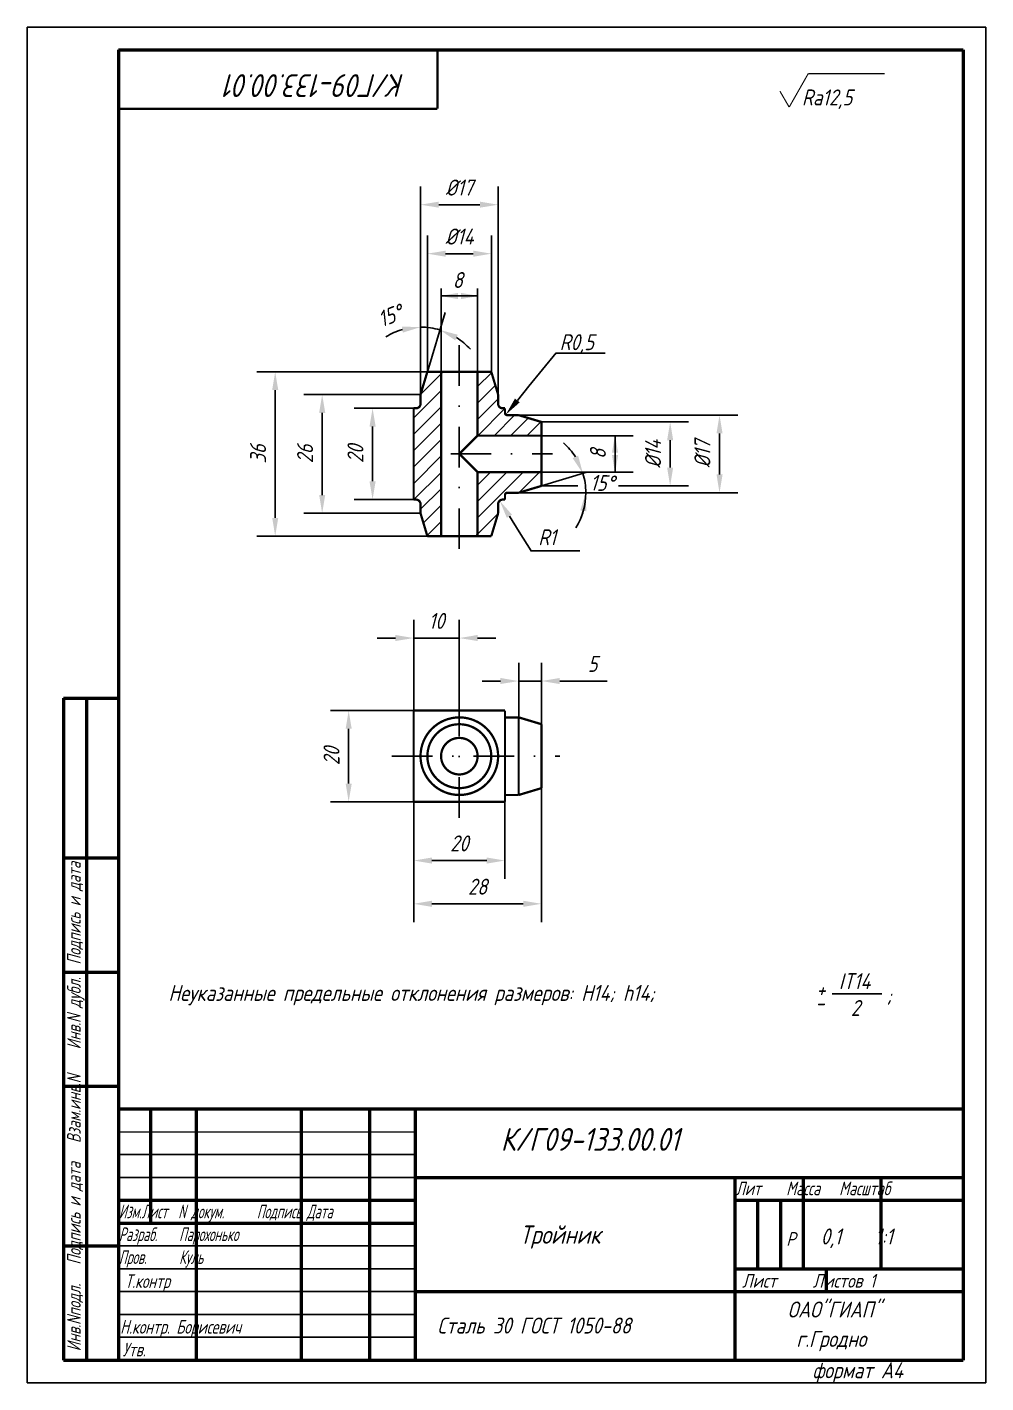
# Model space of a CAD drawing. Header units: inches. Extents: x 0 to 1942, y 0 to 841.
# Drawn here: x 613.1 to 823.1, y 7.7 to 304.7 of the extents above; entities that cross this region are included whole.
import ezdxf
from ezdxf.enums import TextEntityAlignment as Align

# ---------------------------------------------------------------- set-up
doc = ezdxf.new("R2010")
doc.units = ezdxf.units.IN
doc.header["$LTSCALE"] = 0.7
doc.header["$MEASUREMENT"] = 0
doc.linetypes.add('DASHDOT', pattern=[25.4, 12.7, -6.35, 0, -6.35])
doc.styles.add('ROMANC', font='romanc', dxfattribs={"width": 0.8, "oblique": 15, "height": 3.5})
doc.styles.get("Standard").update_dxf_attribs({"font": 'romand.shx', "width": 0.8, "oblique": 15, "height": 3.5})
doc.dimstyles.get("Standard").update_dxf_attribs({"dimtxt": 3.5, "dimasz": 4, "dimexe": 4, "dimexo": 0, "dimgap": 2, "dimtad": 1, "dimdec": 0, "dimdsep": 46, "dimtxsty": 'Standard', "dimcen": 0.09, "dimadec": 0, "dimazin": 0, "dimtfac": 1, "dimtdec": 0, "dimtmove": 0, "dimatfit": 3, "dimfxl": 0.18, "dimtolj": 1, "dimtzin": 0, "dimlwd": 25, "dimlwe": 25, "dimarcsym": 0})

# ---------------------------------------------------------------- blocks, each defined once
blk = doc.blocks.new('*D122')
at = {"color": 0, "lineweight": 25, "transparency": 16777216}
for p, q in [((697.79, 221.19), (684.79, 221.19)), ((688.79, 217.19), (688.79, 205.19)), ((697.82, 201.19), (684.79, 201.19))]:
    blk.add_line(p, q, dxfattribs=at)
for points in [[(688.12, 217.19), (689.46, 217.19), (688.79, 221.19)], [(688.12, 205.19), (689.46, 205.19), (688.79, 201.19)]]:
    blk.add_solid(points, dxfattribs=at)
at = {"layer": 'DEFPOINTS', "color": 0, "lineweight": 25, "transparency": 16777216}
for p in [(697.79, 221.19), (688.79, 201.19), (697.82, 201.19)]:
    blk.add_point(p, dxfattribs=at)
at = {"color": 0, "transparency": 16777216, "insert": (685.04, 211.19), "char_height": 3.5, "attachment_point": 5, "rotation": 90}
blk.add_mtext('\\A1;20', dxfattribs=at)
blk = doc.blocks.new('*D123')
at = {"color": 0, "lineweight": 25, "transparency": 16777216}
blk.add_line((700.79, 229.19), (704.68, 242.18), dxfattribs=at)
for start, end in [(105.5877, 121.1753), (73.3008, 90), (42.1254, 57.7131)]:
    blk.add_arc((699.3, 224.22), 14.75, start, end, dxfattribs=at)
for points in [[(695.24, 239.09), (695.42, 237.77), (699.3, 238.97)], [(706.9, 236.08), (707.45, 237.3), (703.54, 238.35)]]:
    blk.add_solid(points, dxfattribs=at)
at = {"layer": 'DEFPOINTS', "color": 0, "lineweight": 25, "transparency": 16777216}
for p in [(699.3, 261.77), (702.15, 238.69), (700.79, 229.19), (699.29, 224.19), (699.3, 224.22)]:
    blk.add_point(p, dxfattribs=at)
at = {"color": 0, "transparency": 16777216, "insert": (692.63, 241.47), "char_height": 3.5, "attachment_point": 5, "rotation": 21.1435}
blk.add_mtext('\\A1;15%%D', dxfattribs=at)
blk = doc.blocks.new('*D132')
at = {"color": 0, "lineweight": 25, "transparency": 16777216}
for p, q in [((699.29, 224.19), (673.75, 224.19)), ((677.75, 220.19), (677.75, 202.19)), ((699.29, 198.19), (673.75, 198.19))]:
    blk.add_line(p, q, dxfattribs=at)
for points in [[(677.09, 220.19), (678.42, 220.19), (677.75, 224.19)], [(677.09, 202.19), (678.42, 202.19), (677.75, 198.19)]]:
    blk.add_solid(points, dxfattribs=at)
at = {"layer": 'DEFPOINTS', "color": 0, "lineweight": 25, "transparency": 16777216}
for p in [(699.29, 224.19), (677.75, 198.19), (699.29, 198.19)]:
    blk.add_point(p, dxfattribs=at)
at = {"color": 0, "lineweight": 25, "transparency": 16777216, "insert": (674, 211.19), "char_height": 3.5, "attachment_point": 5, "rotation": 90}
blk.add_mtext('\\A1;26', dxfattribs=at)
blk = doc.blocks.new('*D133')
at = {"color": 0, "lineweight": 25, "transparency": 16777216}
for p, q in [((700.79, 229.19), (663.46, 229.19)), ((667.46, 225.19), (667.46, 197.19)), ((700.79, 193.19), (663.46, 193.19))]:
    blk.add_line(p, q, dxfattribs=at)
for points in [[(666.8, 225.19), (668.13, 225.19), (667.46, 229.19)], [(666.8, 197.19), (668.13, 197.19), (667.46, 193.19)]]:
    blk.add_solid(points, dxfattribs=at)
at = {"layer": 'DEFPOINTS', "color": 0, "lineweight": 25, "transparency": 16777216}
for p in [(700.79, 229.19), (667.46, 193.19), (700.79, 193.19)]:
    blk.add_point(p, dxfattribs=at)
at = {"color": 0, "lineweight": 25, "transparency": 16777216, "insert": (663.71, 211.19), "char_height": 3.5, "attachment_point": 5, "rotation": 90}
blk.add_mtext('\\A1;36', dxfattribs=at)
blk = doc.blocks.new('*D134')
at = {"color": 0, "lineweight": 25, "transparency": 16777216}
for p, q in [((720.79, 219.69), (768.78, 219.69)), ((764.78, 215.69), (764.78, 206.69)), ((720.79, 202.69), (768.78, 202.69))]:
    blk.add_line(p, q, dxfattribs=at)
for points in [[(764.12, 215.69), (765.45, 215.69), (764.78, 219.69)], [(764.12, 206.69), (765.45, 206.69), (764.78, 202.69)]]:
    blk.add_solid(points, dxfattribs=at)
at = {"layer": 'DEFPOINTS', "color": 0, "lineweight": 25, "transparency": 16777216}
for p in [(720.79, 219.69), (720.79, 202.69), (764.78, 202.69)]:
    blk.add_point(p, dxfattribs=at)
at = {"color": 0, "lineweight": 25, "transparency": 16777216, "insert": (761.03, 211.19), "char_height": 3.5, "attachment_point": 5, "rotation": 90}
blk.add_mtext('\\A1;%%C17', dxfattribs=at)
blk = doc.blocks.new('*D135')
at = {"color": 0, "lineweight": 25, "transparency": 16777216}
for p, q in [((700.79, 229.19), (700.79, 259.06)), ((714.85, 228.99), (714.85, 259.06)), ((704.79, 255.06), (710.85, 255.06))]:
    blk.add_line(p, q, dxfattribs=at)
for points in [[(704.79, 255.72), (704.79, 254.39), (700.79, 255.06)], [(710.85, 255.72), (710.85, 254.39), (714.85, 255.06)]]:
    blk.add_solid(points, dxfattribs=at)
at = {"layer": 'DEFPOINTS', "color": 0, "lineweight": 25, "transparency": 16777216}
for p in [(714.85, 255.06), (700.79, 229.19), (714.85, 228.99)]:
    blk.add_point(p, dxfattribs=at)
at = {"color": 0, "lineweight": 25, "transparency": 16777216, "insert": (707.82, 258.81), "char_height": 3.5, "attachment_point": 5}
blk.add_mtext('\\A1;%%C14', dxfattribs=at)
blk = doc.blocks.new('*D136')
at = {"color": 0, "lineweight": 25, "transparency": 16777216}
for p, q in [((699.3, 224.22), (699.3, 269.79)), ((716.29, 224.19), (716.29, 269.79)), ((703.3, 265.79), (712.29, 265.79))]:
    blk.add_line(p, q, dxfattribs=at)
for points in [[(703.3, 266.46), (703.3, 265.13), (699.3, 265.79)], [(712.29, 266.46), (712.29, 265.13), (716.29, 265.79)]]:
    blk.add_solid(points, dxfattribs=at)
at = {"layer": 'DEFPOINTS', "color": 0, "lineweight": 25, "transparency": 16777216}
for p in [(716.29, 265.79), (699.3, 224.22), (716.29, 224.19)]:
    blk.add_point(p, dxfattribs=at)
at = {"color": 0, "lineweight": 25, "transparency": 16777216, "insert": (707.79, 269.54), "char_height": 3.5, "attachment_point": 5}
blk.add_mtext('\\A1;%%C17', dxfattribs=at)
blk = doc.blocks.new('*D124')
at = {"color": 0, "lineweight": 25, "transparency": 16777216}
for p, q in [((720.79, 149.3), (720.79, 165.44)), ((725.79, 147.8), (725.79, 165.44)), ((716.79, 161.44), (712.79, 161.44)), ((720.79, 161.44), (725.79, 161.44)), ((729.79, 161.44), (740.15, 161.44))]:
    blk.add_line(p, q, dxfattribs=at)
for points in [[(716.79, 162.11), (716.79, 160.78), (720.79, 161.44)], [(729.79, 162.11), (729.79, 160.78), (725.79, 161.44)]]:
    blk.add_solid(points, dxfattribs=at)
at = {"layer": 'DEFPOINTS', "color": 0, "lineweight": 25, "transparency": 16777216}
for p in [(725.79, 161.44), (720.79, 149.3), (725.79, 147.8)]:
    blk.add_point(p, dxfattribs=at)
at = {"color": 0, "lineweight": 25, "transparency": 16777216, "insert": (736.97, 165.19), "char_height": 3.5, "attachment_point": 5}
blk.add_mtext('\\A1;5', dxfattribs=at)
blk = doc.blocks.new('*D137')
at = {"color": 0, "lineweight": 25, "transparency": 16777216}
for p, q in [((697.79, 154.98), (697.79, 174.86)), ((707.79, 154.98), (707.79, 174.86)), ((693.79, 170.86), (689.79, 170.86)), ((697.79, 170.86), (707.79, 170.86)), ((711.79, 170.86), (715.79, 170.86))]:
    blk.add_line(p, q, dxfattribs=at)
for points in [[(693.79, 171.53), (693.79, 170.2), (697.79, 170.86)], [(711.79, 171.53), (711.79, 170.2), (707.79, 170.86)]]:
    blk.add_solid(points, dxfattribs=at)
at = {"layer": 'DEFPOINTS', "color": 0, "lineweight": 25, "transparency": 16777216}
for p in [(707.79, 170.86), (697.79, 154.98), (707.79, 154.98)]:
    blk.add_point(p, dxfattribs=at)
at = {"color": 0, "lineweight": 25, "transparency": 16777216, "insert": (702.79, 174.61), "char_height": 3.5, "attachment_point": 5}
blk.add_mtext('\\A1;10', dxfattribs=at)
blk = doc.blocks.new('*D138')
at = {"color": 0, "lineweight": 25, "transparency": 16777216}
for p, q in [((697.79, 154.98), (679.55, 154.98)), ((683.55, 150.98), (683.55, 138.98)), ((697.79, 134.98), (679.55, 134.98))]:
    blk.add_line(p, q, dxfattribs=at)
for points in [[(682.89, 150.98), (684.22, 150.98), (683.55, 154.98)], [(682.89, 138.98), (684.22, 138.98), (683.55, 134.98)]]:
    blk.add_solid(points, dxfattribs=at)
at = {"layer": 'DEFPOINTS', "color": 0, "lineweight": 25, "transparency": 16777216}
for p in [(697.79, 154.98), (683.55, 134.98), (697.79, 134.98)]:
    blk.add_point(p, dxfattribs=at)
at = {"color": 0, "lineweight": 25, "transparency": 16777216, "insert": (679.8, 144.98), "char_height": 3.5, "attachment_point": 5, "rotation": 90}
blk.add_mtext('\\A1;20', dxfattribs=at)
blk = doc.blocks.new('*D139')
at = {"color": 0, "lineweight": 25, "transparency": 16777216}
for p, q in [((697.79, 134.98), (697.79, 118.12)), ((717.79, 134.98), (717.79, 118.12)), ((701.79, 122.12), (713.79, 122.12))]:
    blk.add_line(p, q, dxfattribs=at)
for points in [[(701.79, 122.78), (701.79, 121.45), (697.79, 122.12)], [(713.79, 122.78), (713.79, 121.45), (717.79, 122.12)]]:
    blk.add_solid(points, dxfattribs=at)
at = {"layer": 'DEFPOINTS', "color": 0, "lineweight": 25, "transparency": 16777216}
for p in [(697.79, 134.98), (717.79, 134.98), (717.79, 122.12)]:
    blk.add_point(p, dxfattribs=at)
at = {"color": 0, "lineweight": 25, "transparency": 16777216, "insert": (707.79, 125.87), "char_height": 3.5, "attachment_point": 5}
blk.add_mtext('\\A1;20', dxfattribs=at)
blk = doc.blocks.new('*D140')
at = {"color": 0, "lineweight": 25, "transparency": 16777216}
for p, q in [((725.79, 137.98), (725.79, 108.64)), ((697.79, 134.98), (697.79, 108.64)), ((701.79, 112.64), (721.79, 112.64))]:
    blk.add_line(p, q, dxfattribs=at)
for points in [[(701.79, 113.31), (701.79, 111.97), (697.79, 112.64)], [(721.79, 113.31), (721.79, 111.97), (725.79, 112.64)]]:
    blk.add_solid(points, dxfattribs=at)
at = {"layer": 'DEFPOINTS', "color": 0, "lineweight": 25, "transparency": 16777216}
for p in [(725.79, 137.98), (697.79, 134.98), (725.79, 112.64)]:
    blk.add_point(p, dxfattribs=at)
at = {"color": 0, "lineweight": 25, "transparency": 16777216, "insert": (711.79, 116.39), "char_height": 3.5, "attachment_point": 5}
blk.add_mtext('\\A1;28', dxfattribs=at)

msp = doc.modelspace()

# ---------------------------------------------------------------- linework, layer by layer
for p, q in [((613.12, 304.69), (613.12, 7.69)), ((613.12, 304.69), (823.12, 304.69)), ((823.12, 304.69), (823.12, 7.69)), ((728.99, 233.26), (739.74, 233.26)), ((703.79, 229.19), (703.79, 211.19)), ((725.79, 218.19), (725.79, 211.19)), ((697.79, 201.19), (697.79, 211.19)), ((725.79, 204.19), (725.79, 211.19)), ((723.37, 189.95), (734.16, 189.95)), ((613.12, 7.69), (823.12, 7.69))]:
    msp.add_line(p, q)
at = {"lineweight": 50}
for p, q in [((633.12, 299.69), (633.12, 12.69)), ((633.12, 299.69), (818.12, 299.69)), ((818.12, 299.69), (818.12, 12.69)), ((621.12, 157.69), (621.12, 12.69)), ((621.12, 157.69), (633.12, 157.69)), ((626.12, 157.69), (626.12, 12.69)), ((621.12, 122.69), (633.12, 122.69)), ((621.12, 97.69), (633.12, 97.69)), ((621.12, 72.69), (633.12, 72.69)), ((633.12, 67.69), (818.12, 67.69)), ((640.12, 67.69), (640.12, 42.69)), ((650.12, 67.69), (650.12, 12.69)), ((673.12, 67.69), (673.12, 12.69)), ((688.12, 67.69), (688.12, 12.69)), ((698.12, 67.69), (698.12, 12.69)), ((768.12, 52.69), (768.12, 12.69)), ((783.12, 52.69), (783.12, 32.69)), ((800.12, 52.69), (800.12, 32.69)), ((633.12, 47.69), (698.12, 47.69)), ((768.12, 47.69), (818.12, 47.69)), ((773.12, 47.69), (773.12, 32.69)), ((778.12, 47.69), (778.12, 32.69)), ((633.12, 42.69), (698.12, 42.69)), ((621.12, 37.69), (633.12, 37.69)), ((768.12, 32.69), (818.12, 32.69)), ((788.12, 32.69), (788.12, 27.69)), ((621.12, 12.69), (818.12, 12.69))]:
    msp.add_line(p, q, dxfattribs=at)
at = {"color": 0, "linetype": 'ByBlock'}
for p, q in [((703.79, 229.19), (703.79, 247.46)), ((711.79, 229.19), (711.79, 247.46)), ((703.79, 245.79), (711.79, 245.79)), ((723.02, 226.01), (728.98, 233.33)), ((720.5, 222.9), (723.02, 226.01)), ((718.76, 197.54), (720.88, 194.15)), ((720.88, 194.15), (723.49, 189.96)), ((697.79, 154.98), (697.79, 167.69)), ((707.79, 154.98), (707.79, 167.69)), ((697.79, 154.98), (684.34, 154.98)), ((725.79, 137.98), (725.79, 112.35)), ((697.79, 134.98), (684.34, 134.98)), ((697.79, 134.98), (697.79, 112.35)), ((717.79, 134.98), (717.79, 120.68)), ((697.79, 133.59), (697.79, 120.68))]:
    msp.add_line(p, q, dxfattribs=at)
at = {"linetype": 'DASHDOT'}
for p, q in [((707.79, 235.02), (707.79, 186.18)), ((705.9, 211.19), (728.2, 211.19)), ((707.79, 158.26), (707.79, 130.56)), ((693.02, 144.98), (729.83, 144.98))]:
    msp.add_line(p, q, dxfattribs=at)
at = {"color": 0}
for p, q in [((699.3, 224.22), (704.27, 229.19)), ((711.79, 225.93), (714.85, 228.99)), ((711.79, 222.34), (715.68, 226.23)), ((697.79, 219.12), (703.79, 225.12)), ((711.79, 218.75), (716.29, 223.25)), ((697.79, 215.53), (703.79, 221.53)), ((711.82, 215.19), (717.79, 221.16)), ((697.79, 211.93), (703.79, 217.93)), ((715.41, 215.19), (719.91, 219.69)), ((719, 215.19), (722.88, 219.06)), ((722.59, 215.19), (725.64, 218.23)), ((697.79, 208.34), (703.79, 214.34)), ((697.79, 204.75), (703.79, 210.75)), ((697.82, 201.19), (703.79, 207.16)), ((711.79, 204.38), (714.59, 207.19)), ((711.79, 200.79), (718.19, 207.19)), ((711.79, 197.2), (721.78, 207.19)), ((720.91, 202.72), (725.37, 207.19)), ((725.37, 207.19), (725.79, 207.61)), ((699.29, 199.07), (703.79, 203.57)), ((699.91, 196.1), (703.79, 199.97)), ((700.74, 193.34), (703.79, 196.38)), ((711.79, 193.61), (716.25, 198.07)), ((711.37, 193.19), (711.79, 193.61))]:
    msp.add_line(p, q, dxfattribs=at)
at = {"lineweight": 25}
for p, q in [((725.79, 218.19), (757.97, 218.19)), ((725.79, 215.19), (745.9, 215.19)), ((741.9, 215.19), (741.9, 207.19)), ((753.97, 214.19), (753.97, 208.19)), ((725.79, 207.19), (745.9, 207.19)), ((725.79, 204.19), (735.75, 207.18)), ((725.79, 204.19), (733.75, 204.19)), ((742.68, 204.19), (757.97, 204.19)), ((789.49, 92.92), (800.31, 92.92)), ((633.12, 57.69), (698.12, 57.69)), ((633.12, 52.69), (698.12, 52.69)), ((633.12, 37.69), (698.12, 37.69)), ((633.12, 32.69), (698.12, 32.69)), ((633.12, 27.69), (698.12, 27.69)), ((633.12, 22.69), (698.12, 22.69)), ((633.12, 17.69), (698.12, 17.69))]:
    msp.add_line(p, q, dxfattribs=at)
at = {"lineweight": 15}
msp.add_line((633.12, 62.69), (698.12, 62.69), dxfattribs=at)
at = {"color": 1, "lineweight": 50}
for p, q in [((698.12, 52.69), (818.12, 52.69)), ((698.12, 27.69), (818.12, 27.69))]:
    msp.add_line(p, q, dxfattribs=at)
for points, const_width in [([(702.98, 286.81), (702.98, 299.81)], 0.5), ([(780.04, 287.16), (784.21, 294.5)], 0.25), ([(784.21, 294.5), (800.95, 294.5)], 0.3), ([(778.01, 290.66), (780.04, 287.16)], 0.25), ([(632.98, 286.81), (702.98, 286.81)], 0.5), ([(700.79, 229.19), (699.29, 224.19)], 0.5), ([(700.79, 229.19), (714.79, 229.19)], 0.5), ([(703.79, 193.19), (703.79, 229.19)], 0.5), ([(711.79, 229.19), (711.79, 215.19)], 0.5), ([(714.79, 229.19), (716.29, 224.19)], 0.5), ([(699.29, 224.19), (699.29, 222.19)], 0.5), ([(716.29, 224.19), (716.29, 222.19)], 0.5), ([(697.79, 221.19), (698.29, 221.19)], 0.5), ([(697.79, 221.19), (697.79, 201.19)], 0.5), ([(717.29, 221.19), (717.79, 221.19)], 0.5), ([(717.79, 221.19), (717.79, 220.19)], 0.5), ([(718.29, 219.69), (720.79, 219.69)], 0.5), ([(725.79, 218.19), (720.79, 219.69)], 0.5), ([(725.79, 218.19), (725.79, 204.19)], 0.5), ([(711.79, 215.19), (707.79, 211.19)], 0.5), ([(711.79, 215.19), (725.79, 215.19)], 0.5), ([(707.79, 211.19), (711.79, 207.19)], 0.5), ([(711.79, 207.19), (725.79, 207.19)], 0.5), ([(711.79, 193.19), (711.79, 207.19)], 0.5), ([(717.79, 201.19), (717.79, 202.19)], 0.5), ([(718.29, 202.69), (720.79, 202.69)], 0.5), ([(725.79, 204.19), (720.79, 202.69)], 0.5), ([(697.79, 201.19), (698.29, 201.19)], 0.5), ([(699.29, 198.19), (699.29, 200.19)], 0.5), ([(716.29, 198.19), (716.29, 200.19)], 0.5), ([(717.29, 201.19), (717.79, 201.19)], 0.5), ([(700.79, 193.19), (699.29, 198.19)], 0.5), ([(714.79, 193.19), (716.29, 198.19)], 0.5), ([(700.79, 193.19), (714.79, 193.19)], 0.5), ([(697.79, 154.98), (717.79, 154.98)], 0.5), ([(697.79, 154.98), (697.79, 134.98)], 0.5), ([(717.79, 154.98), (717.79, 134.98)], 0.5), ([(717.79, 153.48), (720.79, 153.48)], 0.5), ([(720.79, 153.48), (720.79, 136.48)], 0.5), ([(720.79, 153.48), (725.79, 151.98)], 0.5), ([(725.79, 151.98), (725.79, 137.98)], 0.5), ([(717.79, 136.48), (720.79, 136.48)], 0.5), ([(725.79, 137.98), (720.79, 136.48)], 0.5), ([(697.79, 134.98), (717.79, 134.98)], 0.5)]:
    msp.add_lwpolyline(points, dxfattribs=dict(const_width=const_width))
at = {"const_width": 0.5}
for points in [[(698.29, 221.19, 0.414214), (699.29, 222.19, 0.414214)], [(716.29, 222.19, 0.414214), (717.29, 221.19, 0.414214)], [(717.79, 220.19, 0.414214), (718.29, 219.69, 0.414214)], [(718.29, 202.69, 0.414214), (717.79, 202.19, 0.414214)], [(699.29, 200.19, 0.414214), (698.29, 201.19, 0.414214)], [(717.29, 201.19, 0.414214), (716.29, 200.19, 0.414214)], [(699.29, 144.98, -1), (716.29, 144.98, -1)], [(700.79, 144.98, -1), (714.79, 144.98, -1)], [(703.79, 144.98, -1), (711.79, 144.98, -1)], [(699.29, 144.98, 1), (716.29, 144.98, 1)], [(700.79, 144.98, 1), (714.79, 144.98, 1)], [(703.79, 144.98, 1), (711.79, 144.98, 1)]]:
    msp.add_lwpolyline(points, format="xyb", dxfattribs=at)
at = {"lineweight": 25}
for start, end in [(32.3437, 47.9882), (0, 16.6992), (328.4095, 0), (337.5964, 344.3555)]:
    msp.add_arc((720.79, 202.69), 14.7, start, end, dxfattribs=at)
at = {"color": 0, "linetype": 'ByBlock'}
for points in [[(707.52, 246.46), (707.52, 245.12), (703.52, 245.79)], [(708.13, 246.46), (708.13, 245.12), (712.13, 245.79)], [(721.01, 222.48), (719.98, 223.32), (717.97, 219.8)], [(718.19, 197.19), (719.32, 197.89), (716.64, 200.93)]]:
    msp.add_solid(points, dxfattribs=at)
at = {"lineweight": 25}
for points in [[(753.3, 214.19), (754.63, 214.19), (753.97, 218.19)], [(741.23, 211.46), (742.56, 211.46), (741.9, 215.46)], [(741.23, 210.93), (742.56, 210.93), (741.9, 206.93)], [(733.81, 210.83), (732.6, 210.27), (734.86, 206.91)], [(753.3, 208.19), (754.63, 208.19), (753.97, 204.19)], [(734.28, 198.82), (735.6, 198.63), (735.48, 202.69)]]:
    msp.add_solid(points, dxfattribs=at)
at = {"layer": 'DEFPOINTS', "color": 0, "linetype": 'ByBlock'}
for p in [(716.29, 258.77), (714.79, 248.16), (711.79, 245.79), (700.79, 229.19), (703.79, 229.19), (711.79, 229.19), (714.79, 229.19), (699.3, 224.22), (699.3, 224.22), (716.29, 224.19), (716.65, 221.42), (717.79, 221.16), (717.97, 219.8), (718.29, 220.19), (720.79, 219.69), (725.79, 218.19), (725.79, 215.19), (725.79, 207.19), (736.64, 207.19), (720.91, 202.72), (725.79, 204.19), (764.1, 204.19), (771.52, 202.72), (716.5, 200.8), (717.29, 200.19), (717.79, 201.19), (759.23, 201.19), (681.15, 198.19), (699.29, 198.19), (707.79, 164.69), (697.79, 154.98), (697.79, 154.98), (707.79, 154.98), (725.79, 137.98), (687.34, 134.98), (697.79, 134.98), (697.79, 134.98), (697.79, 133.59), (717.79, 133.59), (717.79, 123.68), (725.79, 115.35)]:
    msp.add_point(p, dxfattribs=at)

# ---------------------------------------------------------------- texts
at = {"color": 0, "linetype": 'ByBlock', "style": 'ROMANC', "oblique": 15, "width": 0.8}
msp.add_text('8', height=3.5, dxfattribs=at).set_placement((707.45, 249.29), align=Align.MIDDLE_CENTER)
at = {"lineweight": 35, "insert": (695.85, 289.39), "char_height": 5, "width": 116.2188, "attachment_point": 1, "rotation": 180}
msp.add_mtext('К/Г09-133.00.01 ', dxfattribs=at)
at = {"lineweight": 25, "attachment_point": 1}
for s, insert, char_height, width in [('Ra12,5', (782.83, 291.04), 3.5, 29.1251), ('R0,5', (729.76, 237.42), 3.5, 12.1908), ('R1', (725.08, 194.69), 3.5, 14.8628), ('IT14', (790.93, 97.44), 3.5, 19.7907), (' Неуказанные предельные отклонения размеров: H14; h14; ', (642.22, 94.86), 3.5, 158.004), ('+', (785.98, 95.63), 3.5, 4.3989), (';', (801.37, 94.29), 3.5, 9.0235), ('-', (785.76, 92.7), 3.5, 6.6548), ('2', (793.55, 91.57), 3.5, 17.1446), ('{\\W0.7;Лит    Масса   Масштаб}', (768.32, 51.8), 3, 48.3624), ('{\\W0.6; Изм.Лист  N докум.      Подпись Дата\\P Разраб.    Парохонько\\P Пров.      Куль}', (632.04, 46.74), 3, 75.9719), ('Р', (779.4, 40.72), 3, 4.7355), ('0,1    1:1', (786.97, 41.52), 3.5, 30.5998), ('{\\W0.7;Т.контр}', (634.56, 31.48), 3, 65.7648), ('Лист     Листов 1', (769.73, 31.56), 3, 49.4707), ('{\\W0.7; Н.контр. Борисевич}', (632.11, 21.47), 3, 40.546), ('Сталь 30 ГОСТ 1050-88', (702.97, 22), 3.5, 67.3789), ('г.Гродно', (781.62, 19.07), 3.5, 35.0627), ('{\\W0.7;Утв.     }', (634.04, 16.48), 3, 39.2217), ('формат А4', (785.14, 12.2), 3.5, 32.7454)]:
    msp.add_mtext(s, dxfattribs=dict(at, insert=insert, char_height=char_height, width=width))
at = {"lineweight": 25, "char_height": 3.5, "attachment_point": 5}
for s, insert, rotation in [('%%C14', (750.22, 211.19), 90), ('\\A1;8', (738.15, 211.19), 90), ('15°', (739.09, 204.83), 357.7549)]:
    msp.add_mtext(s, dxfattribs=dict(at, insert=insert, rotation=rotation))
at = {"lineweight": 25, "insert": (621.88, 13.21), "char_height": 3, "width": 144.2887, "attachment_point": 1, "rotation": 90}
msp.add_mtext('{\\W0.7; Инв.Nподл.   Подпись и дата   Взам.инв.N    Инв.N дубл.  Подпись и дата}', dxfattribs=at)
at = {"lineweight": 35, "attachment_point": 1}
for s, insert, char_height, width in [('К/Г09-133.00.01', (716.85, 63.53), 5, 116.2188), ('ОАО"ГИАП"', (779.7, 25.51), 3.5, 36.171)]:
    msp.add_mtext(s, dxfattribs=dict(at, insert=insert, char_height=char_height, width=width))
at = {"lineweight": 30, "insert": (721.04, 42.17), "char_height": 4, "width": 61.9449, "attachment_point": 1}
msp.add_mtext('Тройник', dxfattribs=at)

# ---------------------------------------------------------------- dimensions: what is measured, and where the dimension line sits
at = {"lineweight": 25}
for base, p1, p2, text, picture, middle in [((716.29, 265.79), (699.3, 224.22), (716.29, 224.19), '%%C17', '*D136', (707.79, 269.54)), ((714.85, 255.06), (700.79, 229.19), (714.85, 228.99), '%%C14', '*D135', (707.82, 258.81))]:
    dim = msp.add_linear_dim(base=base, p1=p1, p2=p2, text=text, dimstyle='Standard', dxfattribs=at)
    dim.commit()
    dim.dimension.update_dxf_attribs({"geometry": picture, "text_midpoint": middle})
dim = msp.add_angular_dim_2l(base=(702.15, 238.69), line1=((699.3, 224.22), (699.3, 261.77)), line2=((700.79, 229.19), (699.29, 224.19)), text='15%%D', dimstyle='Standard')
dim.commit()
dim.dimension.update_dxf_attribs({"geometry": '*D123', "text_midpoint": (693.98, 237.98), "dimtype": 162})
for base, p1, p2, picture, middle in [((667.46, 193.19), (700.79, 229.19), (700.79, 193.19), '*D133', (663.71, 211.19)), ((677.75, 198.19), (699.29, 224.19), (699.29, 198.19), '*D132', (674, 211.19)), ((683.55, 134.98), (697.79, 154.98), (697.79, 134.98), '*D138', (679.8, 144.98))]:
    dim = msp.add_linear_dim(base=base, p1=p1, p2=p2, angle=90, dimstyle='Standard', dxfattribs=at)
    dim.commit()
    dim.dimension.update_dxf_attribs({"geometry": picture, "text_midpoint": middle})
dim = msp.add_linear_dim(base=(688.79, 201.19), p1=(697.79, 221.19), p2=(697.82, 201.19), angle=90, text='20', dimstyle='Standard')
dim.commit()
dim.dimension.update_dxf_attribs({"geometry": '*D122', "text_midpoint": (685.04, 211.19)})
dim = msp.add_linear_dim(base=(764.78, 202.69), p1=(720.79, 219.69), p2=(720.79, 202.69), angle=90, text='%%C<>', dimstyle='Standard', dxfattribs=at)
dim.commit()
dim.dimension.update_dxf_attribs({"geometry": '*D134', "text_midpoint": (761.03, 211.19)})
for base, p1, p2, picture, middle in [((707.79, 170.86), (697.79, 154.98), (707.79, 154.98), '*D137', (702.79, 174.61)), ((725.79, 161.44), (720.79, 149.3), (725.79, 147.8), '*D124', (736.97, 165.19)), ((725.79, 112.64), (697.79, 134.98), (725.79, 137.98), '*D140', (711.79, 116.39)), ((717.79, 122.12), (697.79, 134.98), (717.79, 134.98), '*D139', (707.79, 125.87))]:
    dim = msp.add_linear_dim(base=base, p1=p1, p2=p2, dimstyle='Standard', dxfattribs=at)
    dim.commit()
    dim.dimension.update_dxf_attribs({"geometry": picture, "text_midpoint": middle})

doc.saveas('drawing.dxf')
